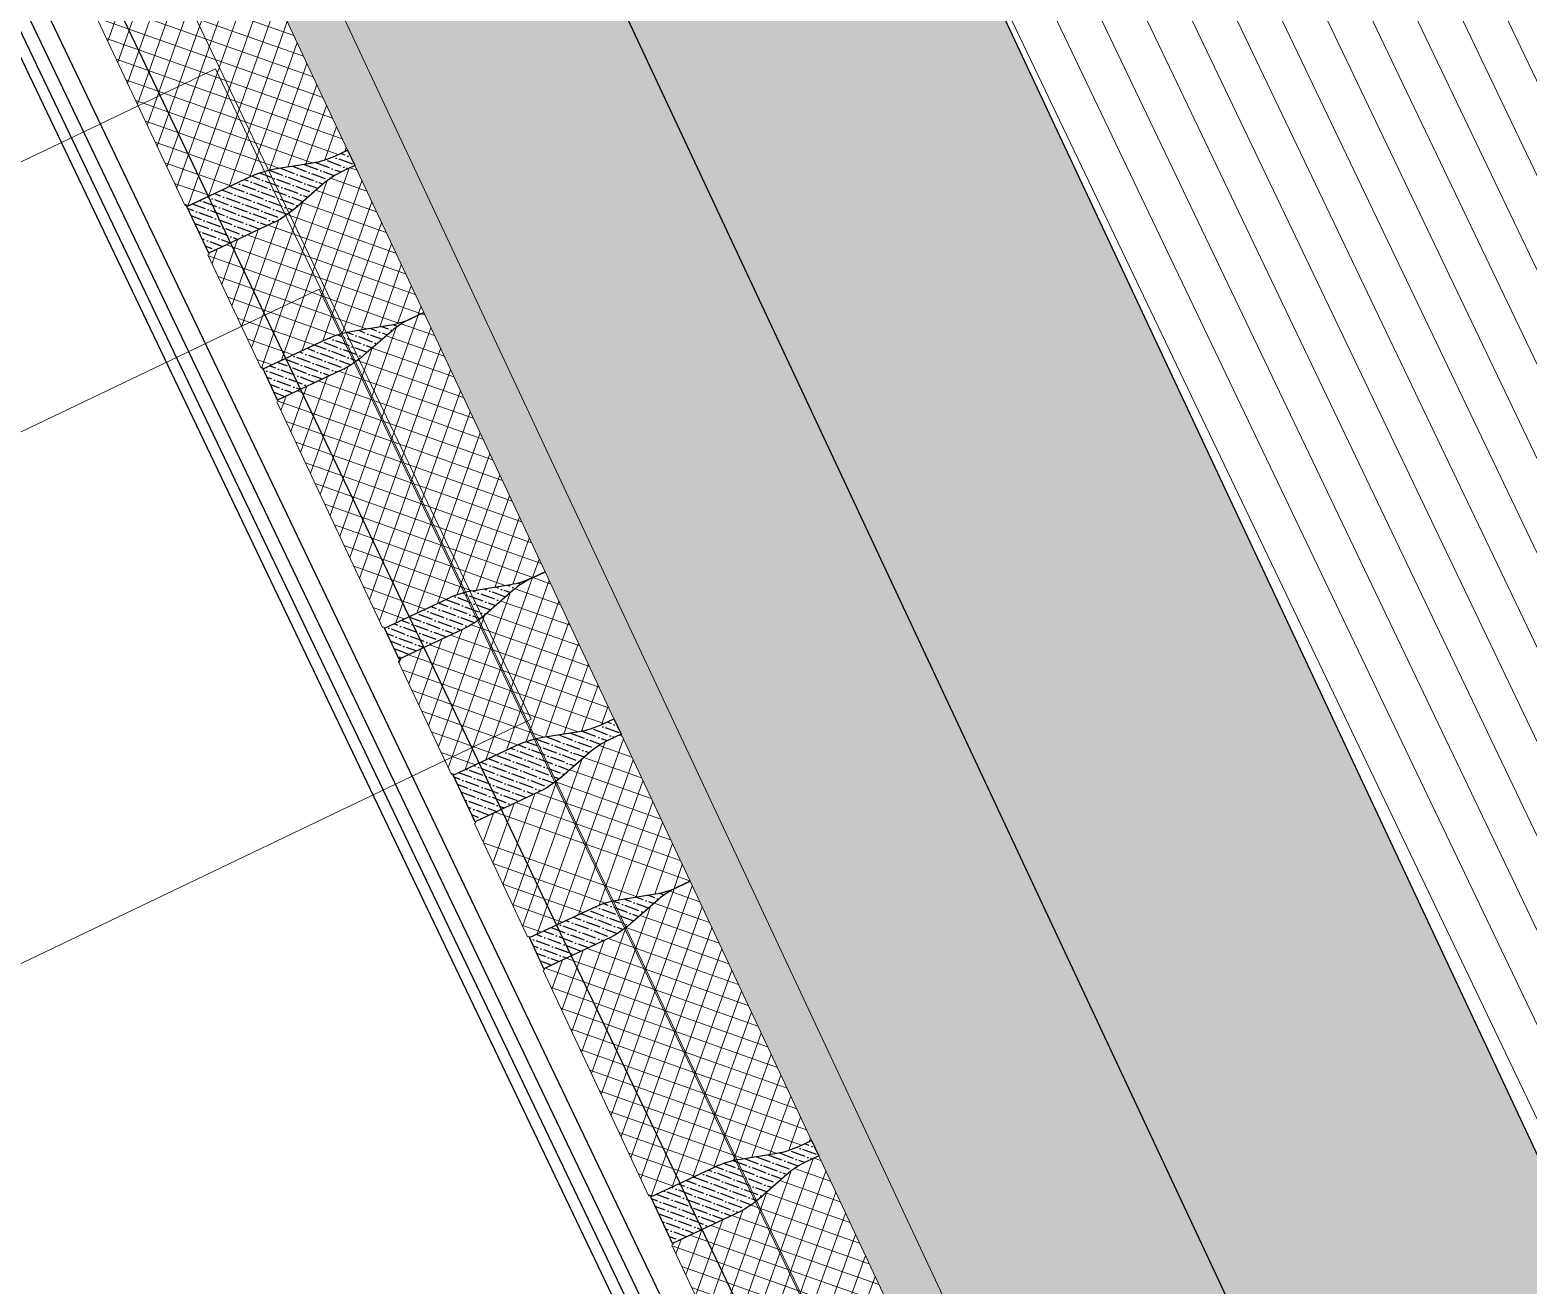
# Model space of a CAD drawing. Header units: metres. Extents: x 679304 to 680626, y 2747329 to 2750056.
# Drawn here: x 679533.554 to 679534.43, y 2747444.658 to 2747445.393 of the extents above; entities that cross this region are included whole.
import ezdxf

# ---------------------------------------------------------------- set-up
doc = ezdxf.new("R2010")
doc.units = ezdxf.units.M
doc.header["$XCLIPFRAME"] = 0
doc.layers.add('-aux', color=50, linetype='Continuous', plot=False)
doc.layers.add('00_Aux', color=5, linetype='Continuous', plot=False)
for name, color, linetype, lineweight in [('02-L-projecció', 6, 'Continuous', 5), ('02-L-seccionat', 4, 'Continuous', 5), ('3-TR Formigó', 252, 'Continuous', 0), ('3-TR terra compactada', 45, 'Continuous', 0), ('3-TR Tot-u', 37, 'Continuous', 0)]:
    doc.layers.add(name, color=color, linetype=linetype, lineweight=lineweight)
doc.layers.add('02-L-SEC-Shrubs', color=252, linetype='Continuous', lineweight=0, transparency=0.2)
doc.layers.add('3-TR tot_u', color=8, linetype='Continuous', lineweight=5, true_color=0x787878)
for name, color, linetype, true_color in [('EIT_3 TR sorra', 9, 'Continuous', 0xd8ceb0), ('SL_TREE_ACACIA_PYCNANTHA', 52, 'Continuous', 0xe0e000), ('SL_TREE_BOMBAX_CEIBA', 24, 'Continuous', 0x8f2400), ('SL_TREE_PROSOPIS_CINERARIA', 66, 'Continuous', 0x5f7f00)]:
    doc.layers.add(name, color=color, linetype=linetype, true_color=true_color)
picture_1 = doc.add_image_def('image3.png', size_in_pixel=(1135, 973))
picture_2 = doc.add_image_def('image1.png', size_in_pixel=(900, 793))
picture_3 = doc.add_image_def('image2.png', size_in_pixel=(716, 586))
picture_4 = doc.add_image_def('image5.png', size_in_pixel=(354, 263))
picture_5 = doc.add_image_def('image6.png', size_in_pixel=(393, 306))
picture_6 = doc.add_image_def('image8.png', size_in_pixel=(525, 309))
pattern_1 = [(43.98579928974752, (7.14510180382058, -101.0988920209929), (0.0019272751255601, 0.0066038919240475), [0.0085328125000001, -0.0017065625, 0, -0.0017065625])]
pattern_2 = [(44.99999999999999, (-8.02358870068565, 0.0625837682746351), (-0.0067351920908019, 0.0067351920908019), []), (134.9999999999999, (-8.02358870068565, 0.0625837682746351), (-0.0067351920908019, -0.0067351920908019), [])]
pattern_3 = [(44.99999999999999, (-6.972493097186088, 0.0543880267068744), (-0.0067351920908019, 0.0067351920908019), []), (134.9999999999999, (-6.972493097186088, 0.0543880267068744), (-0.0067351920908019, -0.0067351920908019), [])]

# ---------------------------------------------------------------- blocks, each defined once
blk = doc.blocks.new('General Section WaterFalls')
at = {"layer": '3-TR Formigó'}
h = blk.add_hatch(dxfattribs=at)
h.set_pattern_fill('ANSI37', color=256, scale=0.003, angle=-18.27604261022104, style=0)
h.set_pattern_definition([(44.99999999999999, (-8.663440799806267, 0.0675764260813594), (-0.0067351920908019, 0.0067351920908019), []), (134.9999999999999, (-8.663440799806267, 0.0675764260813594), (-0.0067351920908019, -0.0067351920908019), [])])
edge = h.paths.add_edge_path()
edge.add_line((36.5815092404373, -31.10941975936294), (36.58157314393315, -31.10122422904151))
edge.add_arc((36.53315705386922, -31.10084671527147), 0.0484175617409496, -0.4467432331243982, 15.55227589592591)
edge.add_line((36.57980186678469, -31.08786512073129), (36.57401711770464, -31.06707964899497))
edge.add_arc((36.62906942469999, -31.05175819178112), 0.0571445858477103, 179.5532517960922, 195.5522709070236, ccw=False)
edge.add_line((36.57192657608539, -31.05131262796931), (36.57224723419572, -31.01018860323572))
edge.add_line((36.57224723417312, -31.01018860237673), (36.57145005314685, -31.01018238488177))
edge.add_line((36.57145005371422, -31.01018238486722), (36.57145663559641, -31.00933833553445))
edge.add_line((36.57145663583651, -31.00933833559975), (36.49816106951909, -31.00876682390535))
edge.add_line((36.49816107004881, -31.0087668239139), (36.49815448868793, -31.00961087538044))
edge.add_line((36.49815448792651, -31.00961087550968), (36.49735730660002, -31.00960465595397))
edge.add_line((36.49735730607063, -31.00960465660319), (36.49703664741166, -31.05072868262679))
edge.add_arc((36.43989378865808, -31.05028311954811), 0.0571445959901842, -16.44576470835051, -0.44674558640332407, ccw=False)
edge.add_line((36.49470049375668, -31.06646119011566), (36.48859232406728, -31.08715393136728))
edge.add_arc((36.53502902993932, -31.10086130863056), 0.0484175573381641, 163.5542381880124, 179.5532572783804)
edge.add_line((36.48661294486374, -31.10048379376531), (36.48654904187695, -31.10867932180286))
edge.add_line((36.48654904216528, -31.1086793220602), (36.58150924082185, -31.10941976009089))
h = blk.add_hatch(dxfattribs=at)
h.set_pattern_fill('ANSI37', color=256, scale=0.003, angle=-18.27604261022104, style=0)
h.set_pattern_definition(pattern_3)
edge = h.paths.add_edge_path()
edge.add_line((36.75899500586093, -31.11080367909745), (36.75905890829092, -31.10260814940482))
edge.add_arc((36.71064282255247, -31.10223062476143), 0.0484175588259012, -0.4467548583182131, 15.55226428892074)
edge.add_line((36.75728763407096, -31.08924904139712), (36.75150288407109, -31.06846356984743))
edge.add_arc((36.80655519664288, -31.05314211221412), 0.0571445910121853, 179.5532511125338, 195.5522702470631, ccw=False)
edge.add_line((36.74941234383732, -31.05269654607401), (36.74973300143451, -31.01157252215174))
edge.add_line((36.74973300099373, -31.01157252211124), (36.74893581952938, -31.01156630594279))
edge.add_line((36.74893582006916, -31.01156630646438), (36.74894240202233, -31.01072225617425))
edge.add_line((36.74894240126014, -31.01072225626558), (36.60312096279856, -31.00958523323501))
edge.add_line((36.60312096355483, -31.00958523293957), (36.60311438367057, -31.01042928587457))
edge.add_line((36.60311438376084, -31.01042928500101), (36.60231720180658, -31.01042306474758))
edge.add_line((36.60231720097363, -31.01042306562886), (36.60199654290695, -31.05154709282885))
edge.add_arc((36.5448536942713, -31.05110152950511), 0.0571445857302265, -16.445765776522194, -0.4467466918054015, ccw=False)
edge.add_line((36.59966038912535, -31.06727959821001), (36.59355222076654, -31.08797234137226))
edge.add_arc((36.63998891832307, -31.10167972370982), 0.0484175509184636, 163.5542290581637, 179.5532481786626)
edge.add_line((36.59157283976674, -31.10130220162683), (36.5915089356786, -31.10949773077185))
edge.add_line((36.5915089356713, -31.10949773062021), (36.75899500665353, -31.11080367906621))
h = blk.add_hatch(dxfattribs=at)
h.set_pattern_fill('ANSI37', color=256, scale=0.003, angle=-18.27604261022104, style=0)
h.set_pattern_definition(pattern_3)
edge = h.paths.add_edge_path()
edge.add_line((36.85395517759025, -31.11154761351645), (36.85401908248767, -31.1033520841483))
edge.add_arc((36.80560299009085, -31.10297456895933), 0.048417563292489, -0.4467438236486732, 15.55227535667759)
edge.add_line((36.85224780393764, -31.08999297511764), (36.84646305445499, -31.06920750422915))
edge.add_arc((36.90151536744088, -31.05388604756445), 0.0571445904278904, 179.553249814863, 195.5522689535439, ccw=False)
edge.add_line((36.84437251416966, -31.05344048095867), (36.84469317228407, -31.01231645769763))
edge.add_line((36.84469317318872, -31.01231645816006), (36.84389599190588, -31.01231024107076))
edge.add_line((36.84389599179849, -31.01231024088338), (36.84390257364112, -31.01146619055674))
edge.add_line((36.84390257345512, -31.01146619068459), (36.77060700743384, -31.01089467957838))
edge.add_line((36.77060700766742, -31.01089467993006), (36.77060042542219, -31.01173873110454))
edge.add_line((36.77060042554513, -31.01173873012886), (36.76980324425412, -31.01173251009447))
edge.add_line((36.7698032441549, -31.01173250982538), (36.76948258638437, -31.05285653761358))
edge.add_arc((36.71233973931521, -31.05241097649559), 0.0571445840205445, -16.445764324364518, -0.4467451595709804, ccw=False)
edge.add_line((36.76714643277228, -31.06858904263936), (36.76103826349364, -31.08928178598823))
edge.add_arc((36.80747496197, -31.10298916650936), 0.0484175513567676, 163.5542323495689, 179.5532514948844)
edge.add_line((36.75905888341367, -31.10261164745316), (36.75899498090863, -31.11080717663061))
edge.add_line((36.75899498071522, -31.11080717621371), (36.85395517749255, -31.11154761362378))
h = blk.add_hatch(dxfattribs=at)
h.set_pattern_fill('ANSI37', color=256, scale=0.003, angle=-18.27604261022104, style=0)
h.set_pattern_definition(pattern_2)
edge = h.paths.add_edge_path()
edge.add_line((36.95891507156193, -31.11236602300778), (36.95897897645936, -31.10417049363963))
edge.add_arc((36.91056288406253, -31.10379297891632), 0.048417563292489, -0.4467438236486732, 15.55227535667759)
edge.add_line((36.95720769790933, -31.0908113848418), (36.95142294842668, -31.07002591395332))
edge.add_arc((37.00647526141256, -31.05470445705578), 0.0571445906871269, 179.5532502593328, 195.5522693413966, ccw=False)
edge.add_line((36.94933240860701, -31.0542588911485), (36.94965306672142, -31.01313486788745))
edge.add_line((36.94965306669474, -31.01313486741856), (36.9488558854119, -31.01312865032926))
edge.add_line((36.94885588577017, -31.01312865037471), (36.9488624676128, -31.01228460004807))
edge.add_line((36.94886246649549, -31.01228460064158), (36.8755669004742, -31.01171308953537))
edge.add_line((36.87556690070778, -31.01171308849007), (36.87556031846256, -31.01255713966454))
edge.add_line((36.87556031905115, -31.01255714008585), (36.87476313776014, -31.01255092005147))
edge.add_line((36.87476313812658, -31.01255092071369), (36.87444248035605, -31.05367494850189))
edge.add_arc((36.81729963328689, -31.05322938598693), 0.0571445840205445, -16.445764324364518, -0.4467451595709804, ccw=False)
edge.add_line((36.87210632674396, -31.06940745236352), (36.86599815746532, -31.09010019571239))
edge.add_arc((36.91243485687301, -31.10380757576786), 0.0484175513716403, 163.5542329003365, 179.5532520194679)
edge.add_line((36.86401877691969, -31.10343005694449), (36.86395487441465, -31.11162558612194))
edge.add_line((36.8639548746869, -31.11162558617071), (36.95891507146423, -31.11236602358077))
h = blk.add_hatch(dxfattribs=at)
h.set_pattern_fill('ANSI37', color=256, scale=0.003, angle=-18.27604261022104, style=0)
h.set_pattern_definition(pattern_2)
edge = h.paths.add_edge_path()
edge.add_line((37.12640114221722, -31.11367197195068), (37.12646504464721, -31.10547644225805))
edge.add_arc((37.07804895797745, -31.10509891714901), 0.0484175588259012, -0.4467548583182131, 15.55226428892074)
edge.add_line((37.1246937699616, -31.09211733285338), (37.11890901996172, -31.07133186130368))
edge.add_arc((37.17396133253351, -31.05601040367037), 0.0571445913681291, 179.553251521265, 195.5522705699352, ccw=False)
edge.add_line((37.11681847926229, -31.05556483892724), (37.11713913685948, -31.01444081500498))
edge.add_line((37.11713913688436, -31.01444081496448), (37.11634195542001, -31.01443459879603))
edge.add_line((37.11634195549414, -31.01443459908478), (37.1163485374473, -31.01359054879465))
edge.add_line((37.11634853668511, -31.01359054818749), (36.97052709822353, -31.01245352515692))
edge.add_line((36.97052709804848, -31.01245352579281), (36.97052051816422, -31.0132975787278))
edge.add_line((36.97052051918581, -31.01329757831991), (36.96972333723155, -31.01329135806648))
edge.add_line((36.9697233363986, -31.01329135848209), (36.96940267833193, -31.05441538568209))
edge.add_arc((36.91225983016193, -31.053969822824), 0.0571445854768251, -16.4457662394492, -0.44674710053658373, ccw=False)
edge.add_line((36.96706652455032, -31.07014789106325), (36.96095835619151, -31.09084063422549))
edge.add_arc((37.0073950542137, -31.10454801539891), 0.0484175508169804, 163.5542296133312, 179.5532487454264)
edge.add_line((36.95897897472605, -31.10417049424723), (36.95891507063791, -31.11236602339225))
edge.add_line((36.95891507156193, -31.11236602300778), (37.12640114254416, -31.11367197145379))
h = blk.add_hatch(dxfattribs=at)
h.set_pattern_fill('ANSI37', color=256, scale=0.003, angle=-18.27604261022104, style=0)
h.set_pattern_definition(pattern_2)
edge = h.paths.add_edge_path()
edge.add_line((37.2213613409549, -31.11441241716966), (37.22142524445075, -31.10621688684823))
edge.add_arc((37.17300915392116, -31.10583937237971), 0.0484175617409496, -0.4467432331243982, 15.55227589592591)
edge.add_line((37.21965396590531, -31.09285777807236), (37.21386921682526, -31.07207230633604))
edge.add_arc((37.26892152521759, -31.0567508500535), 0.0571445858477103, 179.5532517960922, 195.5522709070236, ccw=False)
edge.add_line((37.21177867706865, -31.05630528507755), (37.21209933517898, -31.01518126034395))
edge.add_line((37.21209933515638, -31.01518126018345), (37.21130215413012, -31.0151750426885))
edge.add_line((37.21130215376616, -31.01517504244112), (37.21130873564835, -31.01433099310834))
edge.add_line((37.21130873495713, -31.01433099294081), (37.1380131686397, -31.01375948124641))
edge.add_line((37.13801317010075, -31.01375948265195), (37.13800658873986, -31.01460353411849))
edge.add_line((37.13800658751279, -31.01460353331641), (37.1372094061863, -31.0145973137607))
edge.add_line((37.13720940658823, -31.01459731417708), (37.13688874792926, -31.05572134020068))
edge.add_arc((37.07974588964134, -31.05527577735484), 0.0571445959901842, -16.44576470835051, -0.44674558640332407, ccw=False)
edge.add_line((37.13455259380862, -31.07145384792239), (37.12844442411922, -31.092146589174))
edge.add_arc((37.17488113045693, -31.10585396573879), 0.0484175573381641, 163.5542381880124, 179.5532572783804)
edge.add_line((37.12646504538134, -31.10547645180486), (37.12640114239455, -31.11367197984242))
edge.add_line((37.1264011412859, -31.11367197916843), (37.22136133994246, -31.11441241719912))
h = blk.add_hatch(dxfattribs=at)
h.set_pattern_fill('ANSI37', color=256, scale=0.003, angle=-18.27604261022104, style=0)
h.set_pattern_definition([(44.99999999999999, (-6.332640997134149, 0.0493953689001501), (-0.0067351920908019, 0.0067351920908019), []), (134.9999999999999, (-6.332640997134149, 0.0493953689001501), (-0.0067351920908019, -0.0067351920908019), [])])
edge = h.paths.add_edge_path()
edge.add_line((37.39884710591287, -31.11579633690417), (37.39891100834286, -31.10760080721154))
edge.add_arc((37.35049492120743, -31.10722328256816), 0.0484175588259012, -0.4467548583182131, 15.55226428892074)
edge.add_line((37.39713973319158, -31.09424169966951), (37.3913549831917, -31.07345622811981))
edge.add_arc((37.44640729762614, -31.05813476908952), 0.0571445910121853, 179.5532511125338, 195.5522702470631, ccw=False)
edge.add_line((37.3892644434236, -31.05768920434639), (37.38958510102079, -31.01656518042413))
edge.add_line((37.38958510058001, -31.0165651794523), (37.38878791911566, -31.01655896328386))
edge.add_line((37.38878791965544, -31.01655896403827), (37.38879450160861, -31.01571491374814))
edge.add_line((37.38879450177774, -31.01571491314099), (37.24297306331616, -31.01457789011041))
edge.add_line((37.24297306360677, -31.01457789074629), (37.24296648372251, -31.01542194368129))
edge.add_line((37.24296648288146, -31.0154219432734), (37.24216930092719, -31.01541572301997))
edge.add_line((37.24216930149123, -31.01541572296992), (37.24184864342455, -31.05653975016992))
edge.add_arc((37.18470579432324, -31.05609418731183), 0.0571445857302265, -16.445765776522194, -0.4467466918054015, ccw=False)
edge.add_line((37.23951248964295, -31.07227225555107), (37.23340432128414, -31.09296499871332))
edge.add_arc((37.27984101884067, -31.10667238151655), 0.0484175509184636, 163.5542290581637, 179.5532481786626)
edge.add_line((37.23142493935302, -31.10629485873506), (37.23136103526488, -31.11449038788008))
edge.add_line((37.23136103572324, -31.11449038796127), (37.39884710670547, -31.11579633640727))
at = {"layer": '3-TR terra compactada'}
h = blk.add_hatch(dxfattribs=at)
h.set_pattern_fill('LINE', color=256, scale=0.0075)
h.set_pattern_definition([(360, (-1.593222050461918, -1.450000001117587), (0, 0.0238125), [])])
edge = h.paths.add_edge_path(flags=16)
edge.add_arc((87.91270721703766, -34.89102650922723), 0.0300000000000011, 0, 360)
h.paths.add_polyline_path([(60.86794612370431, -34.06345526850782), (60.86794612370431, -34.8165326055605), (77.28848761087283, -34.81653260439634), (77.28848760994151, -35.96653260430321), (94.02980208816007, -35.96653260337189), (94.02346620196477, -34.53352967253886), (88.77741158520803, -34.42881766473874), (88.7764219455421, -34.4783984052483), (88.67512278445065, -34.85645277681761), (84.06023222394288, -34.76436978625134), (83.96552849235012, -34.41241660504602), (83.95774579746649, -34.38224918977358), (83.95875280490145, -34.33179827523418), (79.98875382728875, -34.25026744417846), (79.98875382775441, -35.78771875007078), (77.43852502759546, -35.78771875007078), (77.43852502852678, -35.43748732609675), (78.61814005719498, -35.43770227907226), (78.05505687510595, -33.4629564518109), (67.10211191978306, -33.3788115279749), (67.01179703883827, -33.17811179091223), (66.85097349714488, -33.17687627975829), (63.56725041614845, -33.15126436809078), (63.56725041707978, -34.70336046814919), (61.01713174395263, -34.70336046768352), (61.0171317444183, -34.35336060426198), (62.10765844490379, -34.35336060402915), (61.58575402200222, -32.50950451311656), (50.68157043308019, -32.42573419259861), (50.59114177431911, -32.2250335814897), (50.42511908290908, -32.2237581287045), (47.14811543934047, -32.19819437991828), (47.14721526950597, -33.38156245509163), (44.99754665372893, -33.38156245509163), (44.99754665279761, -33.03156259073876), (45.56926759378984, -33.03156259120442), (45.14311256445944, -31.55625739693642), (34.2616229839623, -31.47266142093577), (34.17091776337475, -31.2719586850144), (34.00475173024461, -31.27068213094026), (30.72633214015514, -31.24511096207425), (30.72633214108646, -32.37863686797209), (28.57621343620122, -32.37863686820492), (28.57621343526989, -32.02863700361922), (29.14793437626213, -32.02863700361922), (28.72177934786305, -30.55333180958405), (17.8412764519453, -30.4697434140835), (17.68143947003409, -31.50181839196012), (28.27606689184904, -31.50181839149445), (28.27606689091772, -32.61037793336436), (44.44740463607013, -32.61037793196738), (44.44740463700145, -34.06345526920631)])
at = {"layer": '3-TR Tot-u'}
h = blk.add_hatch(dxfattribs=at)
h.set_pattern_fill('EARTH', color=256, scale=0.005, angle=-84.07414778341365)
h.set_pattern_definition([(275.9258522165863, (44.29588295286521, -32.63154151011259), (0.0348582512672567, -0.0283024260194916), [0.03175, -0.03175]), (275.9258522165863, (44.30772558040916, -32.63031229283661), (0.0348582512672567, -0.0283024260194916), [0.03175, -0.03175]), (275.9258522165863, (44.31956820748746, -32.62908307556063), (0.0348582512672567, -0.0283024260194916), [0.03175, -0.03175]), (5.925852216586345, (44.32392548862845, -32.63262087898329), (0.0283024260194916, 0.0348582512672567), [0.03175, -0.03175]), (5.925852216586345, (44.32515470543876, -32.64446350559592), (0.0283024260194916, 0.0348582512672567), [0.03175, -0.03175]), (5.925852216586345, (44.3263839231804, -32.65630613290705), (0.0283024260194916, 0.0348582512672567), [0.03175, -0.03175])])
h.paths.add_polyline_path([(34.26260966900736, -31.4726690009702), (45.14311256445944, -31.55625739693642), (45.22670621238648, -31.85156099428423), (45.99745839787646, -31.85156254423783), (45.99745968589559, -31.56282083503902), (45.37285237573087, -31.55802235053852), (45.31806802144274, -31.35759557317943), (34.17091776337475, -31.2719586850144)])
at = {"layer": '3-TR tot_u'}
h = blk.add_hatch(dxfattribs=at)
h.set_pattern_fill('AR-CONC', color=256, scale=0.00025, angle=90.27678088138285)
h.set_pattern_definition([(158.5528234916038, (-5.5390410125e-06, -0.1028410240542144), (-0.0107141402033441, 0.0444470353765646), [0.0047625, -0.0523874999999999]), (103.5528234916037, (-5.5390410125e-06, -0.1028410240542144), (-0.042478511822929, -0.0235505220209913), [0.00381, -0.0419101460424999]), (209.0042681916038, (-0.0008983816951513, -0.0991371171548963), (-0.0531926501422366, 0.0208965138611374), [0.0040475022, -0.0445225611499999]), (154.7370234916037, (-0.0120455292053521, -0.1068818944040686), (-0.0115985479610558, 0.0675920588494506), [0.00714375, -0.0785812499999999]), (205.1883811016037, (-0.0130120795220137, -0.1012492310255766), (-0.0775261334246027, 0.036585164494883), [0.006071255785, -0.0667839020399999]), (99.73697466160377, (-0.0120455292053521, -0.1068818944040686), (-0.0775261334227856, 0.036585164499046), [0.0057149917675, -0.0628649329799999]), (129.5528234916037, (-0.0110559668391943, -0.0998516832478345), (0.0121775151173545, 0.0440684300330318), [0.0047625, -0.0523875]), (74.55282349160389, (-0.0110559668391943, -0.0998516832478345), (-0.0485699864642681, -3.6222662037e-06), [0.00381, -0.0419099999999999]), (180.0042684916038, (-0.0100411730818451, -0.0961793134920299), (-0.0363924715453394, 0.0440648076110835), [0.0040475022, -0.0445224844]), (146.0528234916037, (-5.5390410125e-06, -0.1028410240542144), (-0.0202858755293875, -0.0059938829911168), [0, -0.041402, 0, -0.042545, 0, -0.04206875]), (116.0528234916039, (-5.5390410125e-06, -0.1028410240542144), (-0.0290587158829416, 0.0078679387732416), [0, -0.024257, 0, -0.0404494999999999, 0, -0.01603375]), (76.05282349160386, (0.0045000314712524, -0.1162656124215573), (-0.0094277576651399, 0.0325917034802938), [0, -0.0158749999999999, 0, -0.0495299999999999, 0, -0.0657224999999997]), (66.05282349160387, (0.0065204678103328, -0.1222856075037271), (-0.0178091657507202, 0.033085210695806), [0, -0.0206375, 0, -0.032893, 0, -0.0466725])])
h.paths.add_polyline_path([(45.31806802144274, -31.35759557317943), (45.49559780023992, -31.2089550034143), (34.10312230791897, -31.12143342685886), (34.17091776337475, -31.2719586850144)])
at = {"layer": 'EIT_3 TR sorra'}
h = blk.add_hatch(dxfattribs=at)
h.set_pattern_fill('ANSI36', color=256, scale=0.001075, angle=-1.014200710252469, style=0, double=1)
h.set_pattern_definition([(43.98579928974752, (6.87265589274466, -101.0967606687918), (0.0019272751255601, 0.0066038919240475), [0.0085328125000001, -0.0017065625, 0, -0.0017065625])])
edge = h.paths.add_edge_path()
edge.add_line((36.59150893520564, -31.10949773015454), (36.58150924123371, -31.10941975936976))
edge.add_line((36.58150924090296, -31.10941975843161), (36.58157314300132, -31.10122422862946))
edge.add_arc((36.53315706178546, -31.10084670828655), 0.0484175527940736, -0.4467514048749425, 15.55226774490095)
edge.add_line((36.57980186725036, -31.08786512352526), (36.57401711775545, -31.06707964821915))
edge.add_arc((36.62906942842528, -31.05175819061697), 0.0571445876233784, 179.5532517402217, 195.5522708379812, ccw=False)
edge.add_line((36.57192657701671, -31.05131262610667), (36.57224726283339, -31.0101851051539))
edge.add_line((36.57224726350978, -31.01018510526046), (36.6023172279266, -31.01041957136708))
edge.add_line((36.60231722751632, -31.0104195708409), (36.60199654074432, -31.05154709245896))
edge.add_arc((36.54485368775204, -31.05110152903944), 0.0571445907335047, -16.445765473899826, -0.44674634346989706, ccw=False)
edge.add_line((36.5996603872627, -31.06727959867567), (36.59355221893529, -31.08797233988669))
edge.add_arc((36.63998891273513, -31.10167971858755), 0.0484175461207508, 163.5542325475676, 179.5532516927069)
edge.add_line((36.59157283743843, -31.10130219953135), (36.59150893401764, -31.10949773036796))
edge.add_line((36.59150893520564, -31.10949773015454), (36.58150924123371, -31.10941975936976))
h = blk.add_hatch(dxfattribs=at)
h.set_pattern_fill('ANSI36', color=256, scale=0.001075, angle=-1.014200710252469, style=0, double=1)
h.set_pattern_definition([(43.98579928974752, (6.777695668395608, -101.0960237295366), (0.0019272751255601, 0.0066038919240475), [0.0085328125000001, -0.0017065625, 0, -0.0017065625])])
edge = h.paths.add_edge_path()
edge.add_line((36.75899498118088, -31.11080717528239), (36.75905888464124, -31.10261164543964))
edge.add_arc((36.7106428029947, -31.1022341279313), 0.0484175525730468, -0.446747268807744, 15.55227187194372)
edge.add_line((36.75728760799393, -31.08925253991038), (36.75150285997157, -31.06846706460018))
edge.add_arc((36.80655517522246, -31.05314560281113), 0.0571445942156798, 179.5532539892589, 195.5522731529118, ccw=False)
edge.add_line((36.74941231822595, -31.0527000403963), (36.74973300493106, -31.01157252120814))
edge.add_line((36.74973300471902, -31.01157252117991), (36.76980327343887, -31.01172901838403))
edge.add_line((36.76980327395722, -31.01172901806422), (36.76948258717705, -31.05285653673719))
edge.add_arc((36.71233972674236, -31.05241097323597), 0.0571445973673935, -16.445766153051807, -0.4467470114216212, ccw=False)
edge.add_line((36.76714643230662, -31.0685890452005), (36.7610382640147, -31.08928178593284))
edge.add_arc((36.80747495405376, -31.10298916697502), 0.0484175439073625, 163.5542282206263, 179.5532473088979)
edge.add_line((36.75905888294801, -31.10261164465919), (36.75899498041156, -31.11080717578786))
h = blk.add_hatch(dxfattribs=at)
h.set_pattern_fill('ANSI36', color=256, scale=0.001075, angle=-1.014200710252469, style=0, double=1)
h.set_pattern_definition(pattern_1)
edge = h.paths.add_edge_path()
edge.add_line((36.86395484628156, -31.11162908328697), (36.85395515230963, -31.11155111250219))
edge.add_line((36.85395515197888, -31.11155111249536), (36.85401905407724, -31.10335558269321))
edge.add_arc((36.80560297332704, -31.10297806141898), 0.0484175527940736, -0.4467514048749425, 15.55226774490095)
edge.add_line((36.85224777879194, -31.08999647665769), (36.84646302929703, -31.06921100135157))
edge.add_arc((36.9015153395012, -31.05388954421505), 0.0571445873641418, 179.5532512957519, 195.5522704501285, ccw=False)
edge.add_line((36.84437248809263, -31.05344397947192), (36.84469317390931, -31.01231645851916))
edge.add_line((36.84469317505136, -31.01231645816006), (36.87476313946818, -31.01255092426667))
edge.add_line((36.8747631390579, -31.01255092397332), (36.8744424522859, -31.05367844559139))
edge.add_arc((36.81729959882796, -31.05323288310319), 0.0571445906226804, -16.445765470171693, -0.44674630773130275, ccw=False)
edge.add_line((36.87210629880429, -31.0694109518081), (36.86599813047688, -31.09010369301912))
edge.add_arc((36.91243482427672, -31.10381107171998), 0.0484175462371067, 163.5542325431677, 179.5532516505266)
edge.add_line((36.86401874944568, -31.10343355266377), (36.86395484602488, -31.11162908350039))
edge.add_line((36.86395484628156, -31.11162908328697), (36.85395515230963, -31.11155111250219))
h = blk.add_hatch(dxfattribs=at)
h.set_pattern_fill('ANSI36', color=256, scale=0.001075, angle=-1.014200710252469, style=0, double=1)
h.set_pattern_definition(pattern_1)
edge = h.paths.add_edge_path()
edge.add_line((36.95891504688189, -31.11236952152103), (36.95897894861313, -31.10417399208803))
edge.add_arc((36.91056286310777, -31.1037964746356), 0.0484175569431325, -0.4467460378408971, 15.55227308225352)
edge.add_line((36.95720767136663, -31.09081488382071), (36.95142292330879, -31.07002940898919))
edge.add_arc((37.00647523859516, -31.0547079523094), 0.0571445922035584, 179.5532497589926, 195.5522688845016, ccw=False)
edge.add_line((36.9493323834613, -31.05426238570363), (36.94965306935712, -31.01313486673859))
edge.add_line((36.94965306948871, -31.01313486718573), (36.96972333860708, -31.01329136206947))
edge.add_line((36.96972333919257, -31.01329136220738), (36.9694026519784, -31.05441888367942))
edge.add_arc((36.91225980222225, -31.05397331994027), 0.0571445856194023, -16.445765772794118, -0.4467466560666935, ccw=False)
edge.add_line((36.96706649800763, -31.07015138817951), (36.96095832956968, -31.09084412935402))
edge.add_arc((37.00739502580836, -31.10455151321366), 0.0484175505099052, 163.5542268682935, 179.5532460381486)
edge.add_line((36.95897894725204, -31.10417398996651), (36.95891504608167, -31.11236952252714))
h = blk.add_hatch(dxfattribs=at)
h.set_pattern_fill('ANSI36', color=256, scale=0.001075, angle=-1.014200710252469, style=0, double=1)
h.set_pattern_definition(pattern_1)
edge = h.paths.add_edge_path()
edge.add_line((37.12640111660585, -31.11367546813563), (37.12646502006621, -31.10547993829288))
edge.add_arc((37.078048939351, -31.10510242031887), 0.0484175525412939, -0.4467478355714436, 15.55227133748934)
edge.add_line((37.1246937434189, -31.09212083276361), (37.11890899539655, -31.07133535745341))
edge.add_arc((37.17396131111309, -31.05601389566436), 0.0571445943123871, 179.5532539535203, 195.5522730879312, ccw=False)
edge.add_line((37.11681845365092, -31.05556833324954), (37.11713914035603, -31.01444081406138))
edge.add_line((37.11713914060965, -31.01444081356749), (37.13720940932951, -31.01459731077161))
edge.add_line((37.1372094093822, -31.01459731115028), (37.13688872260203, -31.05572482982326))
edge.add_arc((37.07974586170167, -31.05527926585637), 0.0571445973673935, -16.445766153051807, -0.4467470114216212, ccw=False)
edge.add_line((37.13455256726593, -31.07145733758807), (37.12844439897401, -31.09215007832041))
edge.add_arc((37.1748810899444, -31.10585746029392), 0.0484175437761339, 163.5542276742587, 179.5532468264947)
edge.add_line((37.12646501837298, -31.1054799372796), (37.12640111583653, -31.11367546840827))
h = blk.add_hatch(dxfattribs=at)
h.set_pattern_fill('ANSI36', color=256, scale=0.001075, angle=-1.014200710252469, style=0, double=1)
h.set_pattern_definition([(43.98579928974752, (7.512507991865277, -101.1017533265985), (0.0019272751255601, 0.0066038919240475), [0.0085328125000001, -0.0017065625, 0, -0.0017065625])])
edge = h.paths.add_edge_path()
edge.add_line((37.23136103525758, -31.11449038796127), (37.22136134128565, -31.11441241717649))
edge.add_line((37.2213613409549, -31.11441241716966), (37.22142524305326, -31.10621688736751))
edge.add_arc((37.1730091618374, -31.10583936609328), 0.0484175527940736, -0.4467514048749425, 15.55226774490095)
edge.add_line((37.21965396776795, -31.09285778040066), (37.21386921827305, -31.07207230509455))
edge.add_arc((37.26892152801156, -31.05675084842369), 0.0571445876233784, 179.5532517402217, 195.5522708379812, ccw=False)
edge.add_line((37.21177867799998, -31.05630528414622), (37.21209936381665, -31.01517776319345))
edge.add_line((37.21209936309606, -31.01517776260152), (37.24216932751288, -31.01541222870814))
edge.add_line((37.24216932803392, -31.01541222864762), (37.24184864126192, -31.05653975026569))
edge.add_arc((37.18470578780398, -31.05609418684617), 0.0571445907335047, -16.445765473899826, -0.44674634346989706, ccw=False)
edge.add_line((37.23951248731464, -31.07227225694805), (37.23340431898723, -31.09296499815908))
edge.add_arc((37.27984101232141, -31.10667237592861), 0.0484175461207508, 163.5542325475676, 179.5532516927069)
edge.add_line((37.23142493749037, -31.10629485733807), (37.23136103406958, -31.11449038817469))
edge.add_line((37.23136103525758, -31.11449038796127), (37.22136134128565, -31.11441241717649))
h = blk.add_hatch(dxfattribs=at)
h.set_pattern_fill('ANSI36', color=256, scale=0.001075, angle=-1.014200710252469, style=0, double=1)
h.set_pattern_definition([(62.26184189996857, (68.07752234721556, 216.8941087389831), (-0.0002408934137097, 0.0068751544213446), [0.0085328125000001, -0.0017065625, 0, -0.0017065625])])
h.paths.add_polyline_path([(34.10252279648557, -31.1214288212359), (45.49559780303389, -31.20895500085317), (45.49583161249756, -31.17895582946949), (34.10248376289383, -31.09018770488911)])
at = {"layer": '-aux'}
for points in [[(36.59150893520564, -31.10949773015454), (36.58150924090296, -31.10941975843161), (36.58157314220443, -31.10122422967106, 0.0699225111475427), (36.57980186725036, -31.08786512352526), (36.57401711819693, -31.06707964837551, -0.0699225111480096), (36.57192657701671, -31.05131262610667), (36.57224726350978, -31.01018510526046), (36.60231722751632, -31.0104195708409), (36.60199654102326, -31.05154709308408, -0.0699225111484148), (36.5996603872627, -31.06727959867567), (36.59355221828446, -31.08797234110534, 0.0699225111479849), (36.59157283743843, -31.10130219953135), (36.59150893520564, -31.10949773015454), (36.58150924090296, -31.10941975843161)], [(36.75899497978389, -31.11080717528239), (36.75899498118088, -31.11080717528239), (36.75905888387934, -31.10261164605617, 0.0699225111475427), (36.75728760799393, -31.08925253991038), (36.75150285940617, -31.06846706499346, -0.0699225111480096), (36.74941231822595, -31.0527000403963), (36.74973300471902, -31.01157252117991), (36.76980327395722, -31.01172901806422), (36.76948258653283, -31.05285653751344, -0.0699225111484148), (36.76714643230662, -31.0685890452005), (36.76103826379403, -31.08928178600036, 0.0699225111479849), (36.75905888294801, -31.10261164465919), (36.75899497978389, -31.11080717528239), (36.75899498118088, -31.11080717528239)], [(36.86395484628156, -31.11162908328697), (36.85395515197888, -31.11155111249536), (36.85401905421168, -31.10335558280349, 0.0699225111475427), (36.85224777879194, -31.08999647665769), (36.84646302880719, -31.06921100057661, -0.0699225111480096), (36.84437248809263, -31.05344397947192), (36.84469317505136, -31.01231645816006), (36.8747631390579, -31.01255092397332), (36.87444245256484, -31.05367844621651, -0.0699225111484148), (36.87210629880429, -31.0694109518081), (36.86599812982604, -31.09010369330645, 0.0699225111479849), (36.86401874944568, -31.10343355266377), (36.86395484628156, -31.11162908328697), (36.85395515197888, -31.11155111249536)], [(36.95891504641622, -31.1123695219867), (36.95891504688189, -31.11236952152103), (36.95897894864902, -31.10417399089783, 0.0699225111475427), (36.95720767136663, -31.09081488382071), (36.95142292324454, -31.07002940936946, -0.0699225111480096), (36.9493323834613, -31.05426238570363), (36.94965306948871, -31.01313486718573), (36.96972333919257, -31.01329136220738), (36.96940265083686, -31.05441888282076, -0.0699225111484148), (36.96706649800763, -31.07015138817951), (36.96095832949505, -31.0908441292122, 0.0699225111479849), (36.95897894725204, -31.10417398996651), (36.95891504641622, -31.1123695219867), (36.95891504688189, -31.11236952152103)], [(37.12640111567452, -31.11367546860129), (37.12640111660585, -31.11367546813563), (37.12646501883865, -31.10547993914224, 0.0699225111475427), (37.1246937434189, -31.09212083276361), (37.11890899529681, -31.07133535738103, -0.0699225111480096), (37.11681845365092, -31.05556833324954), (37.11713914060965, -31.01444081356749), (37.1372094093822, -31.01459731115028), (37.13688872149214, -31.05572482966818, -0.0699225111484148), (37.13455256726593, -31.07145733758807), (37.12844439921901, -31.09215007862076, 0.0699225111479849), (37.12646501837298, -31.1054799372796), (37.12640111567452, -31.11367546860129), (37.12640111660585, -31.11367546813563)], [(37.23136103525758, -31.11449038796127), (37.2213613409549, -31.11441241716966), (37.2214252431877, -31.10621688747779, 0.0699225111475427), (37.21965396776795, -31.09285778040066), (37.21386921731755, -31.07207230548374, -0.0699225111480096), (37.21177867799998, -31.05630528414622), (37.21209936309606, -31.01517776260152), (37.24216932803392, -31.01541222864762), (37.24184864060954, -31.05653975112364, -0.0699225111484148), (37.23951248731464, -31.07227225694805), (37.23340431880206, -31.09296499798074, 0.0699225111479849), (37.23142493749037, -31.10629485733807), (37.23136103525758, -31.11449038796127), (37.2213613409549, -31.11441241716966)]]:
    blk.add_lwpolyline(points, format="xyb", dxfattribs=at)
at = {"layer": '00_Aux'}
blk.add_lwpolyline([(34.26260966900736, -31.4726690009702), (45.14311256445944, -31.55625739693642), (45.22670621238648, -31.85156099428423), (45.99745839787646, -31.85156254423783), (45.99745968589559, -31.56282083503902), (45.37285237573087, -31.55802235053852), (45.31806802144274, -31.35759557317943), (34.17091776337475, -31.2719586850144)], close=True, dxfattribs=at)
at = {"layer": '02-L-projecció'}
for points in [[(30.72633214015514, -31.24511096207425), (34.00475173024461, -31.27068213094026), (34.17091776337475, -31.2719586850144), (34.2616229839623, -31.47266142093577), (45.14311256445944, -31.55625739693642), (45.56926759378984, -33.03156259120442), (44.99754665279761, -33.03156259073876), (44.99754665372893, -33.38156245509163), (47.14721526950597, -33.38156245509163), (47.14811543934047, -32.19819437991828), (50.42511908290908, -32.2237581287045), (50.59114177431911, -32.2250335814897), (50.68157043308019, -32.42573419259861), (61.58575402200222, -32.50950451311656), (62.10765844490379, -34.35336060402915), (61.0171317444183, -34.35336060426198), (61.01713174395263, -34.70336046768352), (63.56725041707978, -34.70336046814919), (63.56725041614845, -33.15126436809078), (66.85097349714488, -33.17687627975829)], [(34.10252279648557, -31.1214288212359), (45.49559780256823, -31.20895500155166)], [(30.72633214015514, -31.24549599387683), (45.49444547714665, -31.35895057534799)], [(34.26260966900736, -31.4726690009702), (45.14311256445944, -31.55625739693642)]]:
    blk.add_lwpolyline(points, dxfattribs=at)
at = {"layer": '02-L-seccionat'}
for points in [[(36.5815092404373, -31.10941975936294), (36.58157314360142, -31.10122422967106, 0.0699225111487571), (36.57980186678469, -31.08786512073129), (36.57401711773128, -31.06707964930683, -0.0699225111482901), (36.57192657608539, -31.05131262796931), (36.57224723417312, -31.01018860237673), (36.57145005371422, -31.01018238486722), (36.57145663583651, -31.00933833559975), (36.49816107004881, -31.0087668239139), (36.49815448792651, -31.00961087550968), (36.49735730607063, -31.00960465660319), (36.49703664844856, -31.05072868196294, -0.0699225111482901), (36.49470049375668, -31.06646119011566), (36.48859232431278, -31.08715393138118, 0.0699225111487571), (36.48661294486374, -31.10048379376531), (36.48654904216528, -31.1086793220602)], [(36.75899500586093, -31.11080367909745), (36.75905890949071, -31.10260814940557, 0.0699225111487571), (36.75728763407096, -31.08924904139712), (36.75150288408622, -31.06846356927417, -0.0699225111482901), (36.74941234383732, -31.05269654607401), (36.74973300099373, -31.01157252211124), (36.74893582006916, -31.01156630646438), (36.74894240126014, -31.01072225626558), (36.60312096355483, -31.00958523293957), (36.60311438376084, -31.01042928500101), (36.60231720097363, -31.01042306562886), (36.60199654242024, -31.05154709238559, -0.0699225111482901), (36.59966038912535, -31.06727959821001), (36.59355222107843, -31.08797234110534, 0.0699225111487571), (36.59157283976674, -31.10130220162683), (36.5915089356713, -31.10949773062021)], [(36.85395517759025, -31.11154761351645), (36.85401908122003, -31.10335208382458, 0.0699225111487571), (36.85224780393764, -31.08999297511764), (36.84646305488423, -31.06920750439167, -0.0699225111482901), (36.84437251416966, -31.05344048095867), (36.84469317318872, -31.01231645816006), (36.84389599179849, -31.01231024088338), (36.84390257345512, -31.01146619068459), (36.77060700766742, -31.01089467993006), (36.77060042554513, -31.01173873012886), (36.7698032441549, -31.01173250982538), (36.76948258560151, -31.0528565379791, -0.0699225111482901), (36.76714643277228, -31.06858904263936), (36.76103826332838, -31.08928178693168, 0.0699225111487571), (36.75905888341367, -31.10261164745316), (36.75899498071522, -31.11080717621371)], [(36.95891507156193, -31.11236602300778), (36.95897897612304, -31.1041704940144, 0.0699225111487571), (36.95720769790933, -31.0908113848418), (36.95142294792459, -31.07002591341734, -0.0699225111482901), (36.94933240860701, -31.0542588911485), (36.94965306669474, -31.01313486741856), (36.94885588577017, -31.01312865037471), (36.94886246649549, -31.01228460064158), (36.87556690070778, -31.01171308849007), (36.87556031905115, -31.01255714008585), (36.87476313812658, -31.01255092071369), (36.87444248003885, -31.05367494793609, -0.0699225111482901), (36.87210632674396, -31.06940745236352), (36.86599815730005, -31.09010019619018, 0.0699225111487571), (36.86401877691969, -31.10343005694449), (36.8639548746869, -31.11162558617071)], [(37.12640114221722, -31.11367197195068), (37.12646504445002, -31.10547644249164, 0.0699225111487571), (37.1246937699616, -31.09211733285338), (37.11890901997686, -31.07133186189458, -0.0699225111482901), (37.11681847926229, -31.05556483892724), (37.11713913688436, -31.01444081496448), (37.11634195549414, -31.01443459908478), (37.11634853668511, -31.01359054818749), (36.97052709804848, -31.01245352579281), (36.97052051918581, -31.01329757831991), (36.9697233363986, -31.01329135848209), (36.96940267831087, -31.05441538547166, -0.0699225111482901), (36.96706652455032, -31.07014789106325), (36.9609583565034, -31.09084063372575, 0.0699225111487571), (36.95897897472605, -31.10417049424723), (36.95891507156193, -31.11236602300778)], [(37.2213613409549, -31.11441241716966), (37.22142524365336, -31.10621688771062, 0.0699225111487571), (37.21965396590531, -31.09285777807236), (37.21386921731755, -31.07207230688073, -0.0699225111482901), (37.21177867706865, -31.05630528507755), (37.21209933515638, -31.01518126018345), (37.21130215376616, -31.01517504244112), (37.21130873495713, -31.01433099294081), (37.13801317010075, -31.01375948265195), (37.13800658751279, -31.01460353331641), (37.13720940658823, -31.01459731417708), (37.13688874803484, -31.05572133976966, -0.0699225111482901), (37.13455259380862, -31.07145384792239), (37.12844442389906, -31.09214658918791, 0.0699225111487571), (37.12646504538134, -31.10547645180486), (37.1264011412859, -31.11367197916843)], [(37.39884710591287, -31.11579633690417), (37.39891100954265, -31.1076008072123, 0.0699225111487571), (37.39713973319158, -31.09424169966951), (37.39135498413816, -31.07345622684807, -0.0699225111482901), (37.3892644434236, -31.05768920434639), (37.38958510058001, -31.0165651794523), (37.38878791965544, -31.01655896403827), (37.38879450177774, -31.01571491314099), (37.24297306360677, -31.01457789074629), (37.24296648288146, -31.0154219432734), (37.24216930149123, -31.01541572296992), (37.2418486434035, -31.05653975019232, -0.0699225111482901), (37.23951248964295, -31.07227225555107), (37.23340432019905, -31.09296499844641, 0.0699225111487571), (37.23142493935302, -31.10629485873506), (37.23136103572324, -31.11449038796127)]]:
    blk.add_lwpolyline(points, format="xyb", close=True, dxfattribs=at)
blk = doc.blocks.new('ACACIA_PYCNANTHA fade')
image = blk.add_image(picture_2, insert=(6.431672699195633, 0), size_in_units=(12.86334539839125, 11.334036556582513), rotation=180, dxfattribs=dict(fade=60))
image.dxf.v_pixel = (0, 0.0142926059982125)
image.set_boundary_path([(-0.5, -0.5), (899.5, 792.4999999999999)])
image.dxf.clipping = 0
image.dxf.flags = 15
blk = doc.blocks.new('BOMBAX CEIBA')
image = blk.add_image(picture_1, insert=(-10.21959880215359, 0), size_in_units=(20.43919760430721, 17.521884818494197))
image.set_boundary_path([(-0.5, -0.5), (1134.5, 972.4999999999999)])
image.dxf.clipping = 0
image.dxf.flags = 15
blk = doc.blocks.new('prospopis cineraria')
image = blk.add_image(picture_3, insert=(-4.000086040761157, 0), size_in_units=(7.410607290773175, 6.065105967029442))
image.dxf.flags = 15
blk = doc.blocks.new('shrub3')
image = blk.add_image(picture_4, insert=(-0.5, 0), size_in_units=(0.9999999999999835, 0.7429378531073323))
image.dxf.flags = 15
blk = doc.blocks.new('shrub2')
image = blk.add_image(picture_5, insert=(-0.5, 0), size_in_units=(0.9999999999999944, 0.7786259541984689))
image.dxf.flags = 15
blk = doc.blocks.new('shrub4')
image = blk.add_image(picture_6, insert=(-0.4999999997671694, -1.3969839e-09), size_in_units=(0.9999999999999974, 0.5885714285714271))
image.dxf.flags = 15

msp = doc.modelspace()

# ---------------------------------------------------------------- block references
at = {"rotation": 115.5575828871377}
msp.add_blockref('General Section WaterFalls', (679521.7318272467, 2747398.310749386), dxfattribs=at)
at = {"layer": '02-L-SEC-Shrubs', "extrusion": (-4.7116442588e-06, 9.8531248724e-06, 0.9999999999403582), "rotation": 115.5565585705314}
for name, p in [('shrub3', (679533.6312502202, 2747445.440417348, 23.8692022732525)), ('shrub4', (679533.8779247738, 2747444.918762961, 23.86919410493904)), ('shrub2', (679533.9386300575, 2747444.789962131, 23.86919404396973))]:
    msp.add_blockref(name, p, dxfattribs=at)
at = {"layer": 'SL_TREE_ACACIA_PYCNANTHA', "xscale": 0.8700474769190634, "yscale": 0.8700474769190634, "zscale": 0.8700474769190634, "rotation": 115.5482287746755}
msp.add_blockref('ACACIA_PYCNANTHA fade', (679531.5110093469, 2747449.638575289), dxfattribs=at)
at = {"layer": 'SL_TREE_ACACIA_PYCNANTHA', "rotation": 115.5482287746755}
msp.add_blockref('ACACIA_PYCNANTHA fade', (679535.3682735676, 2747441.60288268), dxfattribs=at)
at = {"layer": 'SL_TREE_BOMBAX_CEIBA', "xscale": 0.7623889844385263, "yscale": 0.7623889844385263, "zscale": 0.7623889844385263, "rotation": 115.5482287746755}
msp.add_blockref('BOMBAX CEIBA', (679533.7422132383, 2747445.029552021), dxfattribs=at)
at = {"layer": 'SL_TREE_PROSOPIS_CINERARIA', "rotation": 115.5482287746755}
msp.add_blockref('prospopis cineraria', (679532.5119365916, 2747447.693138172), dxfattribs=at)

# ---------------------------------------------------------------- pictures from other files: only their frames are drawn
at = {"layer": 'SL_TREE_BOMBAX_CEIBA'}
image = msp.add_image(picture_1, insert=(679529.5214176637, 2747453.81248662), size_in_units=(17.52200717640296, 15.021068707171876), rotation=-64.44241711089859, dxfattribs=dict(at, fade=53))
image.dxf.v_pixel = (-0.0139273274231843, -0.006660184203491)
image.set_boundary_path([(-0.5, -0.5), (1134.5, 972.4999999999999)])
image.dxf.clipping = 0
image.dxf.flags = 15

doc.saveas('drawing.dxf')
